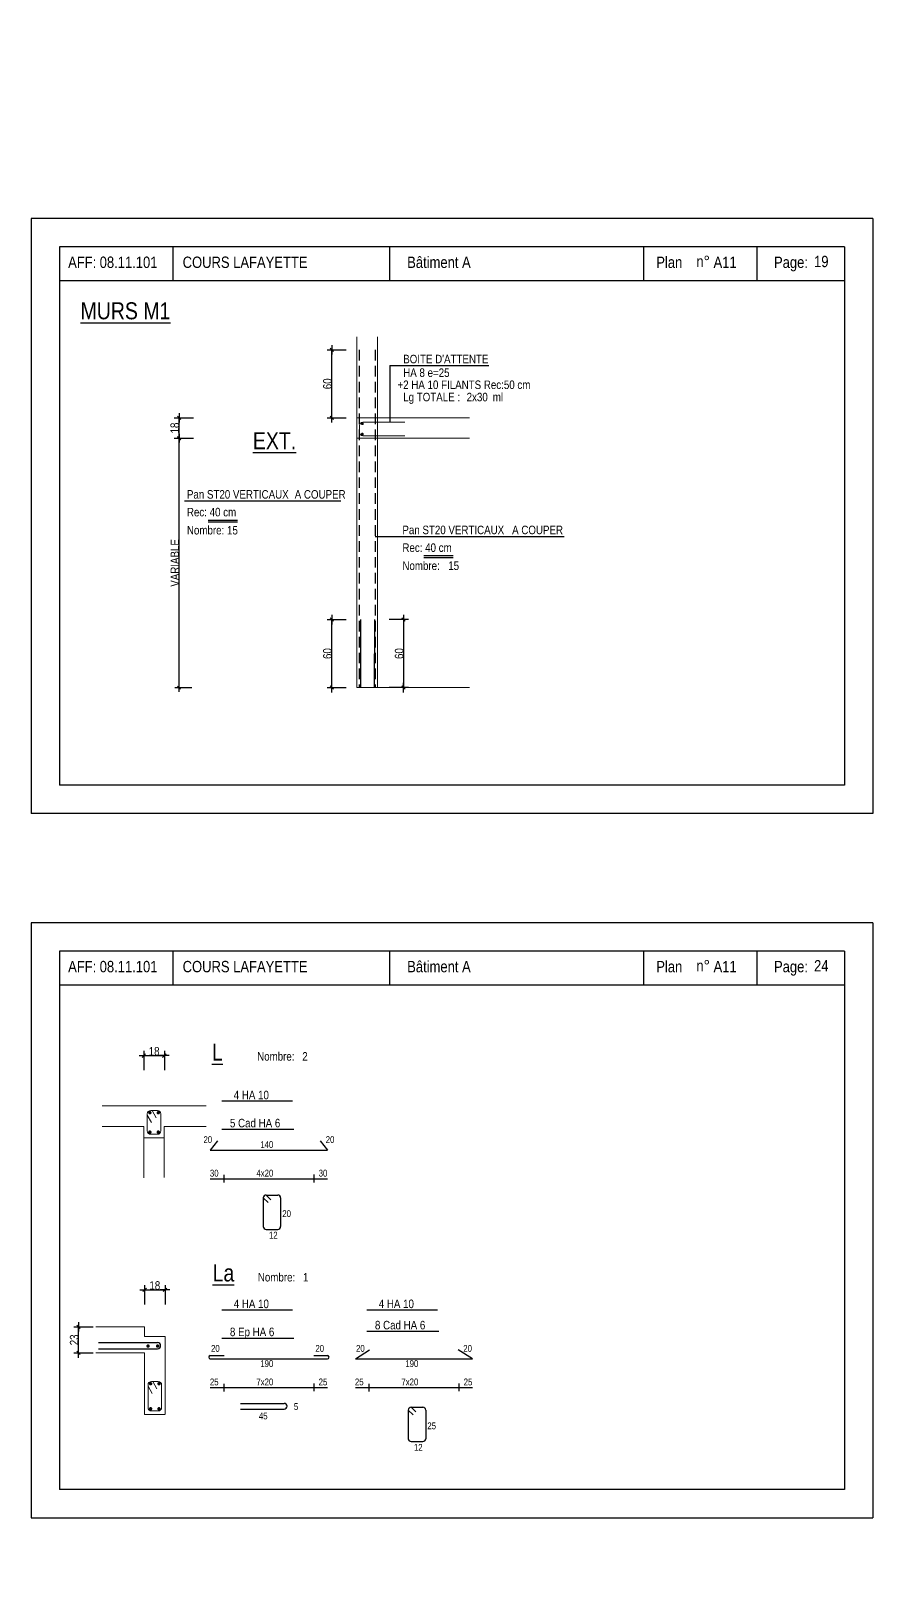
# Model space of a CAD drawing. Header units: metres. Extents: x -9927 to 45032, y -190416 to 12166.
# Drawn here: x -490 to 995, y -35697 to -32952 of the extents above; entities that cross this region are included whole.
import ezdxf
from ezdxf.enums import TextEntityAlignment as Align

# ---------------------------------------------------------------- set-up
doc = ezdxf.new("R2010")
doc.units = ezdxf.units.M
doc.header["$PDMODE"] = 65
doc.linetypes.add('CACHE2', pattern=[0.1875, 0.125, -0.0625])
for name, color, linetype in [('01_cote_gen', 4, 'Continuous'), ('01_fenetres', 171, 'Continuous'), ('01_linteaux', 3, 'Continuous'), ('01_poch_murs', 251, 'Continuous'), ('01_sem', 42, 'Continuous'), ('01_texte', 230, 'Continuous'), ('AA_COTES', 2, 'Continuous')]:
    doc.layers.add(name, color=color, linetype=linetype)
doc.styles.add('STYLE2', font='ARIALN.TTF')
doc.dimstyles.new('JB25', dxfattribs={"dimscale": 0.1, "dimtxt": 150, "dimasz": 17, "dimexe": 0.1, "dimexo": 0.1, "dimgap": 0.09, "dimtad": 1, "dimdec": 1, "dimlfac": 0.5, "dimdsep": 46, "dimtxsty": 'STYLE2', "dimblk1": 'BOND_G', "dimblk2": 'BOND_D', "dimsah": 1, "dimcen": 1.5, "dimdle": 0.01, "dimse1": 1, "dimse2": 1, "dimclrd": 4, "dimclre": 2, "dimclrt": 5, "dimadec": 0, "dimazin": 0, "dimtfac": 2.333333, "dimtdec": 1, "dimtix": 1, "dimtmove": 2, "dimatfit": 3, "dimldrblk": 'BOND_G', "dimfxl": 1, "dimtolj": 1, "dimtzin": 0, "dimarcsym": 0})
doc.dimstyles.new('JB50', dxfattribs={"dimscale": 0.1, "dimtxt": 150, "dimasz": 15, "dimexe": 0.1, "dimexo": 0.1, "dimgap": 0.09, "dimtad": 1, "dimdec": 1, "dimdsep": 46, "dimtxsty": 'STYLE2', "dimblk1": 'BOND_G', "dimblk2": 'BOND_D', "dimsah": 1, "dimcen": 1.5, "dimdle": 0.01, "dimse1": 1, "dimse2": 1, "dimclrd": 4, "dimclre": 2, "dimclrt": 6, "dimazin": 2, "dimtfac": 2.333333, "dimtdec": 1, "dimtix": 1, "dimtmove": 2, "dimatfit": 3, "dimldrblk": 'BOND_G', "dimfxl": 1, "dimtolj": 1, "dimtzin": 0, "dimarcsym": 0})

# ---------------------------------------------------------------- blocks, each defined once
blk = doc.blocks.new('BOND_G')
at = {"layer": 'AA_COTES', "color": 0}
for p, q in [((5, 0), (-5, 0)), ((1.8, 1.8), (-1.8, -1.8)), ((0, -5), (0, 15))]:
    blk.add_line(p, q, dxfattribs=at)
blk = doc.blocks.new('BOND_D')
at = {"layer": 'AA_COTES', "color": 0}
for p, q in [((5, 0), (-5, 0)), ((-1.8, -1.8), (1.8, 1.8)), ((0, 5), (0, -15))]:
    blk.add_line(p, q, dxfattribs=at)
blk = doc.blocks.new('*D340')
at = {"layer": '01_cote_gen', "color": 4, "linetype": 'Continuous', "lineweight": -2, "transparency": 16777216}
blk.add_line((40.1, -34108.7), (40.1, -33992.1), dxfattribs=at)
at = {"layer": 'DEFPOINTS', "color": 0, "linetype": 'Continuous', "lineweight": 0, "transparency": 16777216}
for p in [(40.1, -33990.4), (115.4, -33990.4), (109.4, -34110.4)]:
    blk.add_point(p, dxfattribs=at)
at = {"layer": '01_cote_gen', "color": 4, "linetype": 'Continuous', "lineweight": -2, "transparency": 16777216, "xscale": 1.7, "yscale": 1.7, "zscale": 1.7}
for name, p, rotation in [('BOND_D', (40.1, -33990.4), 90), ('BOND_G', (40.1, -34110.4), 270)]:
    blk.add_blockref(name, p, dxfattribs=dict(at, rotation=rotation))
at = {"layer": '01_cote_gen', "color": 5, "linetype": 'Continuous', "lineweight": 0, "transparency": 16777216, "insert": (32.4, -34050.4), "char_height": 15, "attachment_point": 5, "rotation": 90, "style": 'STYLE2'}
blk.add_mtext('\\A1;60', dxfattribs=at)
blk = doc.blocks.new('*D341')
at = {"layer": '01_cote_gen', "color": 4, "linetype": 'Continuous', "lineweight": -2, "transparency": 16777216}
blk.add_line((166.6, -33992.1), (166.6, -34108.7), dxfattribs=at)
at = {"layer": 'DEFPOINTS', "color": 0, "linetype": 'Continuous', "lineweight": 0, "transparency": 16777216}
for p in [(115.4, -33990.4), (141, -34110.4), (166.6, -34110.4)]:
    blk.add_point(p, dxfattribs=at)
at = {"layer": '01_cote_gen', "color": 4, "linetype": 'Continuous', "lineweight": -2, "transparency": 16777216, "xscale": 1.7, "yscale": 1.7, "zscale": 1.7}
for name, p, rotation in [('BOND_G', (166.6, -33990.4), 90), ('BOND_D', (166.6, -34110.4), 270)]:
    blk.add_blockref(name, p, dxfattribs=dict(at, rotation=rotation))
at = {"layer": '01_cote_gen', "color": 5, "linetype": 'Continuous', "lineweight": 0, "transparency": 16777216, "insert": (158.9, -34050.4), "char_height": 15, "attachment_point": 5, "rotation": 90, "style": 'STYLE2'}
blk.add_mtext('\\A1;60', dxfattribs=at)
blk = doc.blocks.new('*D342')
at = {"layer": '01_cote_gen', "color": 4, "linetype": 'Continuous', "lineweight": -2, "transparency": 16777216}
blk.add_line((40.1, -33632.7), (40.1, -33516.1), dxfattribs=at)
at = {"layer": 'DEFPOINTS', "color": 0, "linetype": 'Continuous', "lineweight": 0, "transparency": 16777216}
for p in [(40.1, -33514.4), (123.8, -33514.4), (119.8, -33634.4)]:
    blk.add_point(p, dxfattribs=at)
at = {"layer": '01_cote_gen', "color": 4, "linetype": 'Continuous', "lineweight": -2, "transparency": 16777216, "xscale": 1.7, "yscale": 1.7, "zscale": 1.7}
for name, p, rotation in [('BOND_D', (40.1, -33514.4), 90), ('BOND_G', (40.1, -33634.4), 270)]:
    blk.add_blockref(name, p, dxfattribs=dict(at, rotation=rotation))
at = {"layer": '01_cote_gen', "color": 5, "linetype": 'Continuous', "lineweight": 0, "transparency": 16777216, "insert": (32.4, -33574.4), "char_height": 15, "attachment_point": 5, "rotation": 90, "style": 'STYLE2'}
blk.add_mtext('\\A1;60', dxfattribs=at)
blk = doc.blocks.new('*D343')
at = {"layer": '01_cote_gen', "color": 4, "linetype": 'Continuous', "lineweight": -2, "transparency": 16777216}
blk.add_line((-229.4, -33668.7), (-229.4, -33636.1), dxfattribs=at)
at = {"layer": 'DEFPOINTS', "color": 0, "linetype": 'Continuous', "lineweight": 0, "transparency": 16777216}
for p in [(-229.4, -33634.4), (-115.9, -33634.4), (-115.9, -33670.4)]:
    blk.add_point(p, dxfattribs=at)
at = {"layer": '01_cote_gen', "color": 4, "linetype": 'Continuous', "lineweight": -2, "transparency": 16777216, "xscale": 1.7, "yscale": 1.7, "zscale": 1.7}
for name, p, rotation in [('BOND_D', (-229.4, -33634.4), 90), ('BOND_G', (-229.4, -33670.4), 270)]:
    blk.add_blockref(name, p, dxfattribs=dict(at, rotation=rotation))
at = {"layer": '01_cote_gen', "color": 5, "linetype": 'Continuous', "lineweight": 0, "transparency": 16777216, "insert": (-237, -33652.4), "char_height": 15, "attachment_point": 5, "rotation": 90, "style": 'STYLE2'}
blk.add_mtext('\\A1;18', dxfattribs=at)
blk = doc.blocks.new('*D345')
at = {"layer": '01_cote_gen', "color": 4, "linetype": 'Continuous', "lineweight": -2, "transparency": 16777216}
blk.add_line((-229.4, -34108.9), (-229.4, -33671.9), dxfattribs=at)
at = {"layer": 'DEFPOINTS', "color": 0, "linetype": 'Continuous', "lineweight": 0, "transparency": 16777216}
for p in [(-229.4, -33670.4), (52, -33670.4), (-0.8, -34110.4)]:
    blk.add_point(p, dxfattribs=at)
at = {"layer": '01_cote_gen', "color": 4, "linetype": 'Continuous', "lineweight": -2, "transparency": 16777216, "xscale": 1.5, "yscale": 1.5, "zscale": 1.5}
for name, p, rotation in [('BOND_D', (-229.4, -33670.4), 90), ('BOND_G', (-229.4, -34110.4), 270)]:
    blk.add_blockref(name, p, dxfattribs=dict(at, rotation=rotation))
at = {"layer": '01_cote_gen', "color": 6, "linetype": 'Continuous', "lineweight": 0, "transparency": 16777216, "insert": (-236.9, -33890.4), "char_height": 15, "attachment_point": 5, "rotation": 90, "style": 'STYLE2'}
blk.add_mtext('\\A1;VARIABLE', dxfattribs=at)
blk = doc.blocks.new('*D356')
at = {"layer": '01_linteaux', "color": 4, "linetype": 'ByBlock', "lineweight": -2, "transparency": 16777216}
blk.add_line((-289.7, -34759.9), (-257.1, -34759.9), dxfattribs=at)
at = {"layer": 'DEFPOINTS', "color": 0, "linetype": 'ByBlock', "lineweight": 0, "transparency": 16777216}
for p in [(-291.4, -34755.8), (-255.4, -34759.9), (-255.4, -34818.7)]:
    blk.add_point(p, dxfattribs=at)
at = {"layer": '01_linteaux', "color": 4, "linetype": 'ByBlock', "lineweight": -2, "transparency": 16777216, "xscale": 1.7, "yscale": 1.7, "zscale": 1.7, "rotation": 180}
blk.add_blockref('BOND_G', (-291.4, -34759.9), dxfattribs=at)
at = {"layer": '01_linteaux', "color": 4, "linetype": 'ByBlock', "lineweight": -2, "transparency": 16777216, "xscale": 1.7, "yscale": 1.7, "zscale": 1.7}
blk.add_blockref('BOND_D', (-255.4, -34759.9), dxfattribs=at)
at = {"layer": '01_linteaux', "color": 5, "linetype": 'ByBlock', "lineweight": 18, "transparency": 16777216, "insert": (-273.4, -34752.2), "char_height": 15, "attachment_point": 5, "style": 'STYLE2'}
blk.add_mtext('\\A1;18', dxfattribs=at)
blk = doc.blocks.new('*D357')
at = {"layer": '01_linteaux', "color": 4, "linetype": 'ByBlock', "lineweight": -2, "transparency": 16777216}
blk.add_line((-288.5, -35173.2), (-255.9, -35173.2), dxfattribs=at)
at = {"layer": 'DEFPOINTS', "color": 0, "linetype": 'ByBlock', "lineweight": 0, "transparency": 16777216}
for p in [(-290.2, -35169.1), (-254.2, -35173.2), (-254.2, -35208.4)]:
    blk.add_point(p, dxfattribs=at)
at = {"layer": '01_linteaux', "color": 4, "linetype": 'ByBlock', "lineweight": -2, "transparency": 16777216, "xscale": 1.7, "yscale": 1.7, "zscale": 1.7, "rotation": 180}
blk.add_blockref('BOND_G', (-290.2, -35173.2), dxfattribs=at)
at = {"layer": '01_linteaux', "color": 4, "linetype": 'ByBlock', "lineweight": -2, "transparency": 16777216, "xscale": 1.7, "yscale": 1.7, "zscale": 1.7}
blk.add_blockref('BOND_D', (-254.2, -35173.2), dxfattribs=at)
at = {"layer": '01_linteaux', "color": 5, "linetype": 'ByBlock', "lineweight": 18, "transparency": 16777216, "insert": (-272.2, -35165.5), "char_height": 15, "attachment_point": 5, "style": 'STYLE2'}
blk.add_mtext('\\A1;18', dxfattribs=at)
blk = doc.blocks.new('*D358')
at = {"layer": '01_cote_gen', "color": 4, "linetype": 'Continuous', "lineweight": -2, "transparency": 16777216}
blk.add_line((-406.7, -35282.7), (-406.7, -35240.1), dxfattribs=at)
at = {"layer": 'DEFPOINTS', "color": 0, "linetype": 'Continuous', "lineweight": 0, "transparency": 16777216}
for p in [(-406.7, -35238.4), (-376, -35238.4), (-376, -35284.4)]:
    blk.add_point(p, dxfattribs=at)
at = {"layer": '01_cote_gen', "color": 4, "linetype": 'Continuous', "lineweight": -2, "transparency": 16777216, "xscale": 1.7, "yscale": 1.7, "zscale": 1.7}
for name, p, rotation in [('BOND_D', (-406.7, -35238.4), 90), ('BOND_G', (-406.7, -35284.4), 270)]:
    blk.add_blockref(name, p, dxfattribs=dict(at, rotation=rotation))
at = {"layer": '01_cote_gen', "color": 5, "linetype": 'Continuous', "lineweight": 0, "transparency": 16777216, "insert": (-414.4, -35261.4), "char_height": 15, "attachment_point": 5, "rotation": 90, "style": 'STYLE2'}
blk.add_mtext('\\A1;23', dxfattribs=at)
blk = doc.blocks.new('*D1681')
at = {"layer": '01_poch_murs', "color": 4, "lineweight": -2, "transparency": 16777216}
blk.add_line((-184.6, 82.3), (-158, 82.3), dxfattribs=at)
at = {"layer": 'DEFPOINTS', "color": 0, "lineweight": 0, "transparency": 16777216}
for p in [(-156.3, 82.3), (-186.3, 0), (-156.3, -170313.1)]:
    blk.add_point(p, dxfattribs=at)
at = {"layer": '01_poch_murs', "color": 4, "lineweight": -2, "transparency": 16777216, "xscale": 1.7, "yscale": 1.7, "zscale": 1.7, "rotation": 180}
blk.add_blockref('BOND_G', (-186.3, 82.3), dxfattribs=at)
at = {"layer": '01_poch_murs', "color": 4, "lineweight": -2, "transparency": 16777216, "xscale": 1.7, "yscale": 1.7, "zscale": 1.7}
blk.add_blockref('BOND_D', (-156.3, 82.3), dxfattribs=at)
at = {"layer": '01_poch_murs', "color": 5, "transparency": 16777216, "insert": (-171.3, 90), "char_height": 15, "attachment_point": 5, "style": 'STYLE2'}
blk.add_mtext('\\A1;15', dxfattribs=at)

msp = doc.modelspace()

# ---------------------------------------------------------------- linework, layer by layer
at = {"layer": '01_fenetres', "ltscale": 30}
for p, q in [((-440.41, -33332.77), (-440.41, -34282.77)), ((944.59, -33332.77), (-440.41, -33332.77)), ((-240.41, -33332.77), (-240.41, -33392.77)), ((142.09, -33332.77), (142.09, -33392.77)), ((590.46, -33392.77), (590.46, -33332.77)), ((790.46, -33392.77), (790.46, -33332.77)), ((944.59, -33332.77), (944.59, -34282.77)), ((944.59, -33392.77), (-440.41, -33392.77)), ((944.59, -34282.77), (-440.41, -34282.77)), ((-440.41, -34575.58), (-440.41, -35525.58)), ((-440.41, -34575.58), (-440.41, -35525.58)), ((-440.41, -34575.58), (-440.41, -35525.58)), ((944.59, -34575.58), (-440.41, -34575.58)), ((-240.41, -34575.58), (-240.41, -34635.58)), ((142.09, -34575.58), (142.09, -34635.58)), ((590.46, -34635.58), (590.46, -34575.58)), ((790.46, -34635.58), (790.46, -34575.58)), ((944.59, -34575.58), (944.59, -35525.58)), ((944.59, -34635.58), (-440.41, -34635.58)), ((944.59, -35525.58), (-440.41, -35525.58))]:
    msp.add_line(p, q, dxfattribs=at)
at = {"layer": '01_linteaux', "linetype": 'ByBlock', "lineweight": 18}
for p, q in [((-365.24, -34848.69), (-291.43, -34848.69)), ((-181.68, -34848.69), (-291.43, -34848.69)), ((-285.46, -34862.63), (-285.46, -34892.69)), ((-279.46, -34856.63), (-267.46, -34856.63)), ((-277.07, -34856.63), (-269.84, -34869.62)), ((-261.46, -34862.63), (-261.46, -34892.69)), ((-365.24, -34884.69), (-291.46, -34884.69)), ((-291.46, -34884.69), (-291.46, -34904.69)), ((-285.46, -34864.8), (-278.23, -34877.79)), ((-255.46, -34884.69), (-255.46, -34904.69)), ((-255.46, -34884.69), (-255.46, -34975.05)), ((-181.68, -34884.69), (-255.46, -34884.69)), ((-291.46, -34904.69), (-255.46, -34904.69)), ((-291.46, -34904.69), (-291.45, -34975.19)), ((-279.46, -34898.69), (-267.46, -34898.69)), ((-269.46, -34904.69), (-269.46, -34904.69)), ((-290.19, -35198.39), (-290.19, -35197.14)), ((-376.01, -35238.39), (-290.19, -35238.39)), ((-290.19, -35238.39), (-290.19, -35255.39)), ((-290.19, -35255.39), (-254.22, -35255.39)), ((-254.22, -35255.39), (-254.22, -35392.74)), ((-376.01, -35284.39), (-290.22, -35284.39)), ((-290.22, -35284.39), (-290.22, -35284.39)), ((-290.22, -35284.39), (-290.21, -35392.89)), ((-254.22, -35284.39), (-254.22, -35284.39)), ((-284.21, -35340.84), (-284.21, -35380.89)), ((-284.21, -35343), (-276.98, -35355.99)), ((-278.21, -35334.84), (-266.21, -35334.84)), ((-275.82, -35334.84), (-268.58, -35347.82)), ((-260.21, -35340.84), (-260.21, -35380.89)), ((-290.21, -35372.89), (-290.21, -35392.89)), ((-290.21, -35392.89), (-254.21, -35392.89)), ((-278.21, -35386.89), (-266.21, -35386.89)), ((-268.21, -35392.89), (-268.21, -35392.89)), ((-268.21, -35392.89), (-268.21, -35392.89))]:
    msp.add_line(p, q, dxfattribs=at)
at = {"layer": '01_linteaux', "linetype": 'Continuous'}
for p, q in [((-150.25, -34970.44), (-150.25, -34983.86)), ((8.49, -34969.79), (8.49, -34983.73)), ((-174.25, -34977.15), (32.21, -34977.15)), ((-80.82, -35010.88), (-80.82, -35061.41)), ((-80.82, -35010.88), (-72.42, -35019.21)), ((-75.82, -35005.88), (-55.2, -35005.88)), ((-75.82, -35005.88), (-67.42, -35014.21)), ((-50.2, -35010.88), (-50.2, -35061.41)), ((-75.82, -35066.41), (-55.2, -35066.41)), ((-50.2, -35059.38), (-50.2, -35061.41)), ((-174.25, -35345.59), (32.21, -35345.59)), ((-150.25, -35338.88), (-150.25, -35352.29)), ((8.49, -35338.22), (8.49, -35352.17)), ((81.59, -35345.59), (288.05, -35345.59)), ((105.6, -35338.88), (105.6, -35352.29)), ((264.34, -35338.22), (264.34, -35352.17)), ((-120.74, -35373.4), (-43.92, -35373.4)), ((-120.74, -35383.4), (-43.92, -35383.4)), ((-45.95, -35373.4), (-43.92, -35373.4)), ((-38.92, -35378.4), (-38.92, -35378.4)), ((175.02, -35385.27), (175.02, -35435.8)), ((175.02, -35385.27), (183.43, -35393.59)), ((180.02, -35380.27), (200.64, -35380.27)), ((180.02, -35380.27), (188.43, -35388.59)), ((205.64, -35385.27), (205.64, -35435.8)), ((180.02, -35440.8), (200.64, -35440.8)), ((205.64, -35433.77), (205.64, -35435.8))]:
    msp.add_line(p, q, dxfattribs=at)
at = {"layer": '01_linteaux', "linetype": 'ByBlock', "lineweight": 18}
for centre, start, end in [((-279.46, -34862.63), 90, 180), ((-267.46, -34862.63), 0, 90), ((-279.46, -34892.69), 180, 270), ((-267.46, -34892.69), 270, 0), ((-278.21, -35340.84), 90, 180), ((-266.21, -35340.84), 0, 90), ((-278.21, -35380.89), 180, 270), ((-266.21, -35380.89), 270, 0)]:
    msp.add_arc(centre, 6, start, end, dxfattribs=at)
at = {"layer": '01_linteaux', "linetype": 'Continuous'}
for centre, start, end in [((-75.82, -35010.88), 90, 180), ((-55.2, -35010.88), 0, 90), ((-75.82, -35061.41), 180, 270), ((-55.2, -35061.41), 270, 0), ((-43.92, -35378.4), 0, 90), ((-43.92, -35378.4), 270, 0), ((180.02, -35385.27), 90, 180), ((200.64, -35385.27), 0, 90), ((180.02, -35435.8), 180, 270), ((200.64, -35435.8), 270, 0)]:
    msp.add_arc(centre, 5, start, end, dxfattribs=at)
at = {"layer": '01_sem', "color": 2, "lineweight": 0, "ltscale": 7}
for p, q in [((84.48, -33491.75), (84.48, -34110.43)), ((120.48, -33491.75), (120.48, -34110.43)), ((84.48, -33634.43), (282.91, -33634.43)), ((88.83, -33647.98), (88.83, -33659.98)), ((94.83, -33641.98), (168.83, -33641.98)), ((84.48, -33670.43), (282.91, -33670.43)), ((94.83, -33665.98), (168.83, -33665.98)), ((84.48, -34110.43), (282.91, -34110.43))]:
    msp.add_line(p, q, dxfattribs=at)
at = {"layer": '01_sem', "color": 2, "lineweight": 0, "ltscale": 7, "const_width": 2.5, "flags": 128}
for points in [[(92.71, -33644.81, 1), (95.21, -33644.81, 1)], [(92.71, -33663.15, -1), (95.21, -33663.15, -1)]]:
    msp.add_lwpolyline(points, format="xyb", close=True, dxfattribs=at)
at = {"layer": '01_sem', "color": 2, "lineweight": 0, "ltscale": 7}
for centre, start, end in [((94.83, -33647.98), 90, 180), ((94.83, -33659.98), 180, 270)]:
    msp.add_arc(centre, 6, start, end, dxfattribs=at)
at = {"layer": '01_texte', "ltscale": 30}
for p, q in [((-490.41, -33282.77), (-490.41, -34332.77)), ((994.59, -33282.77), (-490.41, -33282.77)), ((994.59, -33282.77), (994.59, -34332.77)), ((90.48, -33990.43), (90.48, -34110.43)), ((115.42, -33990.43), (114.75, -34110.43)), ((994.59, -34332.77), (-490.41, -34332.77)), ((-490.41, -34525.58), (-490.41, -35575.58)), ((-490.41, -34525.58), (-490.41, -35575.58)), ((994.59, -34525.58), (-490.41, -34525.58)), ((994.59, -34525.58), (994.59, -35575.58)), ((994.59, -34525.58), (994.59, -35575.58)), ((-153.89, -34839.84), (-29.26, -34839.84)), ((-153.89, -34889.82), (-27.04, -34889.82)), ((-161.84, -34910.07), (-174.25, -34926.62)), ((19.79, -34910.07), (32.21, -34926.62)), ((-174.25, -34926.62), (32.21, -34926.62)), ((-153.89, -35208.28), (-29.26, -35208.28)), ((101.96, -35208.28), (226.59, -35208.28)), ((101.96, -35246.32), (228.8, -35246.32)), ((-371.77, -35266.1), (-267.36, -35266.1)), ((-153.89, -35258.26), (-27.04, -35258.26)), ((-371.77, -35277.06), (-267.36, -35277.06)), ((-174.25, -35289.19), (-149.92, -35289.19)), ((-174.25, -35295.05), (32.21, -35295.05)), ((8.35, -35289.19), (32.21, -35289.19)), ((81.59, -35295.05), (106.48, -35279.2)), ((81.59, -35295.05), (288.05, -35295.05)), ((288.05, -35295.05), (263.16, -35279.2)), ((-490.41, -35575.58), (994.59, -35575.58))]:
    msp.add_line(p, q, dxfattribs=at)
at = {"layer": '01_texte', "linetype": 'CACHE2', "ltscale": 150}
for p, q in [((88.48, -33514.43), (88.48, -34110.43)), ((116.48, -33514.43), (116.48, -34110.43))]:
    msp.add_line(p, q, dxfattribs=at)
at = {"layer": '01_texte'}
for p, q in [((142.32, -33542.07), (317.11, -33542.07)), ((142.32, -33542.07), (142.32, -33641.98)), ((-220.07, -33781.11), (56.04, -33781.11)), ((-126.22, -33815.29), (-177.98, -33815.29)), ((-126.22, -33818.6), (-177.98, -33818.6)), ((116.48, -33843.84), (450.03, -33843.84)), ((253.95, -33878.02), (202.2, -33878.02)), ((253.95, -33881.33), (202.2, -33881.33))]:
    msp.add_line(p, q, dxfattribs=at)
at = {"layer": '01_texte', "ltscale": 30, "const_width": 3, "flags": 128}
for points in [[(-279.39, -34860.56, 1), (-282.39, -34860.56, 1)], [(-267.54, -34860.56, -1), (-264.54, -34860.56, -1)], [(-279.39, -34894.76, -1), (-282.39, -34894.76, -1)], [(-267.54, -34894.76, 1), (-264.54, -34894.76, 1)], [(-282.67, -35272.3, 1), (-285.67, -35272.3, 1)], [(-268.73, -35272.3, -1), (-265.73, -35272.3, -1)], [(-278.13, -35338.76, 1), (-281.13, -35338.76, 1)], [(-266.28, -35338.76, -1), (-263.28, -35338.76, -1)], [(-278.13, -35382.96, -1), (-281.13, -35382.96, -1)], [(-266.28, -35382.96, 1), (-263.28, -35382.96, 1)]]:
    msp.add_lwpolyline(points, format="xyb", close=True, dxfattribs=at)
at = {"layer": '01_texte', "ltscale": 30}
for centre, radius, start, end in [((-267.36, -35271.58), 5.48, 270, 90), ((-174.25, -35292.12), 2.93, 90, 270), ((32.21, -35292.12), 2.93, 270, 90)]:
    msp.add_arc(centre, radius, start, end, dxfattribs=at)

# ---------------------------------------------------------------- texts
at = {"layer": '01_texte', "style": 'STYLE2'}
for s, height, p in [('AFF:', 20, (-425.11, -33369.92)), ('08.11.101', 20, (-369.45, -33369.92)), ('COURS LAFAYETTE', 20, (-223.06, -33369.92)), ('Bâtiment A', 20, (173.04, -33369.92)), ('Plan', 20, (612.51, -33369.92)), ('n%%D', 20, (683.19, -33368.48)), ('A11', 20, (713.53, -33369.92)), ('Page:', 20, (820.17, -33369.92)), ('19', 20, (890.86, -33368.48)), ("BOITE D'ATTENTE", 15, (166.04, -33538.2)), ('+2 HA 10 FILANTS Rec:50 cm', 15, (155.96, -33583.55)), ('HA 8 e=25', 15, (166.04, -33562.2)), ('Lg TOTALE :', 15, (166.04, -33605.25)), ('2x30', 15, (277.94, -33605.25)), ('ml', 15, (324.1, -33605.25)), ('Pan ST20 VERTICAUX', 15, (-215.56, -33776.99)), ('A COUPER', 15, (-25.38, -33776.99)), ('Rec: 40 cm', 15, (-215.56, -33808.27)), ('Nombre:', 15, (-215.56, -33840.18)), ('15', 15, (-144.76, -33840.18)), ('Pan ST20 VERTICAUX', 15, (164.62, -33839.72)), ('A COUPER', 15, (358.17, -33839.72)), ('Rec: 40 cm', 15, (164.62, -33871)), ('Nombre:', 15, (164.62, -33902.91)), ('15', 15, (245.47, -33902.91)), ('AFF:', 20, (-425.11, -34612.73)), ('08.11.101', 20, (-369.45, -34612.73)), ('COURS LAFAYETTE', 20, (-223.06, -34612.73)), ('Bâtiment A', 20, (173.04, -34612.73)), ('Plan', 20, (612.51, -34612.73)), ('n%%D', 20, (683.19, -34611.29)), ('A11', 20, (713.53, -34612.73)), ('Page:', 20, (820.17, -34612.73)), ('24', 20, (890.86, -34611.29)), ('%%UL', 30, (-171.47, -34768.63)), ('Nombre:', 15, (-91.65, -34768.63)), ('2', 15, (-12.03, -34768.63)), ('4 HA 10', 15, (-133.02, -34836.88)), ('5 Cad HA 6', 15, (-139.69, -34886.37)), ('20', 12, (-186.39, -34914.01)), ('140', 12, (-86.14, -34922.82)), ('20', 12, (29.35, -34914.01)), ('30', 12, (-175.02, -34973.25)), ('4x20', 12, (-92.98, -34973.25)), ('30', 12, (16.86, -34973.25)), ('20', 12, (-47.25, -35044.7)), ('12', 12, (-70.84, -35082.66)), ('%%ULa', 30, (-170.22, -35158.33)), ('%%ULa', 30, (-170.22, -35158.33)), ('Nombre:', 15, (-90.41, -35158.33)), ('Nombre:', 15, (-90.41, -35158.33)), ('1', 15, (-10.79, -35158.33)), ('1', 15, (-10.79, -35158.33)), ('4 HA 10', 15, (-133.02, -35205.32)), ('4 HA 10', 15, (122.83, -35205.32)), ('8 Ep HA 6', 15, (-139.69, -35254.81)), ('8 Cad HA 6', 15, (116.16, -35242.87)), ('20', 12, (-173.03, -35282.45)), ('20', 12, (11.13, -35282.45)), ('20', 12, (82.81, -35282.45)), ('20', 12, (272.03, -35282.45)), ('190', 12, (-86.14, -35309.27)), ('190', 12, (169.71, -35309.27)), ('25', 12, (-175.02, -35341.68)), ('7x20', 12, (-92.98, -35341.68)), ('25', 12, (16.86, -35341.68)), ('25', 12, (80.82, -35341.68)), ('7x20', 12, (162.86, -35341.68)), ('25', 12, (272.71, -35341.68)), ('5', 12, (-26.85, -35385.06)), ('45', 12, (-88.57, -35401.7)), ('25', 12, (208.59, -35419.09)), ('12', 12, (185.01, -35457.05))]:
    msp.add_text(s, height=height, dxfattribs=at).set_placement(p)
for s, p in [('%%UMURS M1', (-323.97, -33445.53)), ('%%UEXT.', (-60.97, -33674.77))]:
    msp.add_text(s, height=30, dxfattribs=at).set_placement(p, align=Align.MIDDLE)

# ---------------------------------------------------------------- dimensions: what is measured, and where the dimension line sits
at = {"layer": '01_cote_gen', "linetype": 'Continuous', "lineweight": 0}
for base, p1, p2, picture, middle in [((40.11, -33514.43), (119.79, -33634.43), (123.79, -33514.43), '*D342', (32.44, -33574.43)), ((-229.36, -33634.43), (-115.92, -33670.43), (-115.92, -33634.43), '*D343', (-237.03, -33652.43)), ((40.11, -33990.43), (109.42, -34110.43), (115.42, -33990.43), '*D340', (32.44, -34050.43)), ((166.56, -34110.43), (115.42, -33990.43), (140.99, -34110.43), '*D341', (158.89, -34050.43)), ((-406.7, -35238.39), (-376.01, -35284.39), (-376.01, -35238.39), '*D358', (-414.37, -35261.39))]:
    dim = msp.add_linear_dim(base=base, p1=p1, p2=p2, angle=90, dimstyle='JB25', dxfattribs=at)
    dim.commit()
    dim.dimension.update_dxf_attribs({"geometry": picture, "text_midpoint": middle})
dim = msp.add_linear_dim(base=(-229.36, -33670.43), p1=(-0.83, -34110.43), p2=(52.04, -33670.43), angle=90, text='VARIABLE', dimstyle='JB50', dxfattribs=at)
dim.commit()
dim.dimension.update_dxf_attribs({"geometry": '*D345', "text_midpoint": (-236.87, -33890.43)})
at = {"layer": '01_linteaux', "linetype": 'ByBlock', "lineweight": 18}
for base, p1, p2, picture, middle in [((-255.43, -34759.91), (-291.43, -34755.82), (-255.43, -34818.68), '*D356', (-273.43, -34752.25)), ((-254.19, -35173.2), (-290.19, -35169.1), (-254.19, -35208.38), '*D357', (-272.19, -35165.53))]:
    dim = msp.add_linear_dim(base=base, p1=p1, p2=p2, dimstyle='JB25', dxfattribs=at)
    dim.commit()
    dim.dimension.update_dxf_attribs({"geometry": picture, "text_midpoint": middle})
at = {"layer": '01_poch_murs'}
dim = msp.add_linear_dim(base=(-156.3, 82.34), p1=(-186.26, 0), p2=(-156.3, -170313.05), dimstyle='JB25', dxfattribs=at)
dim.commit()
dim.dimension.update_dxf_attribs({"geometry": '*D1681', "text_midpoint": (-171.28, 90)})

doc.saveas('drawing.dxf')
